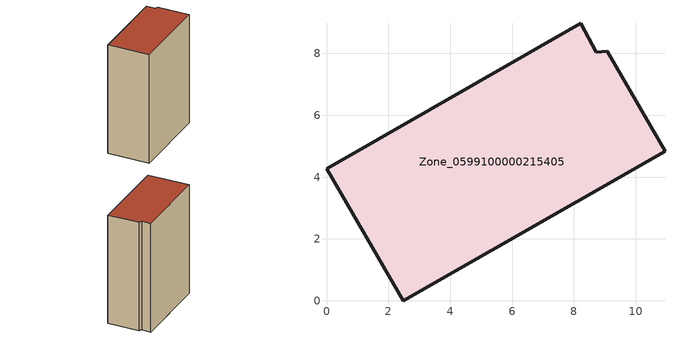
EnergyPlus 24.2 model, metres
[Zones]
Zone_0599100000215405
 floor ground (C_G): 8.22,8.98 8.72,8.04 9.08,8.08 10.95,4.84 2.48,0 0,4.27 z0.83
 wall outside (C_F): 2.48,0 10.95,4.84 9.08,8.08 8.72,8.04 8.22,8.98 0,4.27 2.48,0 z0.83:14.21
 roof outside (C_R): 8.72,8.04 8.22,8.98 0,4.27 2.48,0 10.95,4.84 9.08,8.08 z14.21
[BUILDING]
Pand.0599100000215405: North Axis=0; Terrain=City; Loads Convergence Tolerance Value=0.04; Temperature Convergence Tolerance Value=0.4; Solar Distribution=FullExterior; Maximum Number of Warmup Days=25; Minimum Number of Warmup Days=1
[Site:Location]
Rotterdam.The.Hague.AP_ZH_NLD Design_Conditions: Latitude=51.96; Longitude=4.45; Time Zone=1; Elevation=-4.5
[SITE:GROUNDTEMPERATURE:BUILDINGSURFACE]
18, 18, 18, 18, 18, 18, 18, 18, 18, 18, 18, 18
[MATERIAL] Thermal Absorptance=0.9; Solar Absorptance=0.7; Visible Absorptance=0.7
Name | Roughness | Thickness | Conductivity | Density | Specific Heat
G.TI.1946 | MediumSmooth | 0.15 | 1 | 540 | 1210
F.TI.1946 | Rough | 0.3 | 0.857143 | 1920 | 840
R.TI.1946 | MediumRough | 0.2 | 0.1 | 1500 | 1000
[CONSTRUCTION]
C_G: G.TI.1946
C_F: F.TI.1946
C_R: R.TI.1946
[ZONE]
Zone_0599100000215405: Type=1; Multiplier=1; Ceiling Height=Autocalculate; Volume=Autocalculate; Floor Area=autocalculate; Part of Total Floor Area=Yes
[ZONEINFILTRATION:DESIGNFLOWRATE]
Infil_Zone_0599100000215405: Zone or ZoneList or Space or SpaceList=Zone_0599100000215405; Schedule=AlwaysOn; Design Flow Rate Calculation Method=Flow/Area; Flow Rate per Floor Area=0.003; Constant Term Coefficient=1; Temperature Term Coefficient=0; Velocity Term Coefficient=0; Velocity Squared Term Coefficient=0
[HVACTEMPLATE:ZONE:IDEALLOADSAIRSYSTEM]
Zone_0599100000215405: Maximum Heating Supply Air Temperature=50; Minimum Cooling Supply Air Temperature=13; Maximum Heating Supply Air Humidity Ratio=0.0156; Minimum Cooling Supply Air Humidity Ratio=0.0077; Heating Limit=NoLimit; Cooling Limit=NoLimit; Dehumidification Control Type=ConstantSensibleHeatRatio; Cooling Sensible Heat Ratio=0.7; Dehumidification Setpoint=60; Humidification Control Type=None; Humidification Setpoint=30; Outdoor Air Method=None; Outdoor Air Flow Rate per Person=0.00944; Outdoor Air Flow Rate per Zone Floor Area=0; Outdoor Air Flow Rate per Zone=0; Demand Controlled Ventilation Type=None; Outdoor Air Economizer Type=NoEconomizer; Heat Recovery Type=None; Sensible Heat Recovery Effectiveness=0.7; Latent Heat Recovery Effectiveness=0.65
[ZONECONTROL:THERMOSTAT]
ThermostatControl_Zone_0599100000215405: Zone or ZoneList=Zone_0599100000215405; Control Type Schedule=DualSetpointControlType; Control 1=Thermostat_Zone_0599100000215405; Temperature Difference Between Cutout And Setpoint=0
[THERMOSTATSETPOINT:DUALSETPOINT]
Thermostat_Zone_0599100000215405: Heating Setpoint Temperature Schedule=HeatingSetpoint_Zone_0599100000215405; Cooling Setpoint Temperature Schedule=CoolingSetpoint_Zone_0599100000215405
[SCHEDULE:COMPACT]
HeatingSetpoint_Zone_0599100000215405: Through: 12/31, For: AllDays, Until: 24:00, 21
CoolingSetpoint_Zone_0599100000215405: Through: 12/31, For: AllDays, Until: 24:00, 24
DualSetpointControlType: Through: 12/31, For: AllDays, Until: 24:00, 4
AlwaysOn: Through: 12/31, For: AllDays, Until: 24:00, 1
